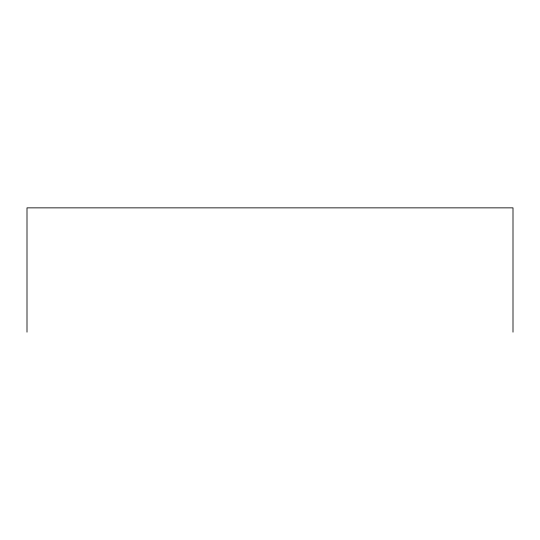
<?xml version="1.0" encoding="UTF-8"?>
<svg xmlns="http://www.w3.org/2000/svg" width="540" height="540" viewBox="0 0 540 540"><rect width="100%" height="100%" fill="white"/><g stroke="black" fill="none" stroke-linecap="round" stroke-linejoin="round"><path stroke-width="0.81" d="M513 332.141L513 207.86L27 207.86L27 332.141"/></g></svg>
